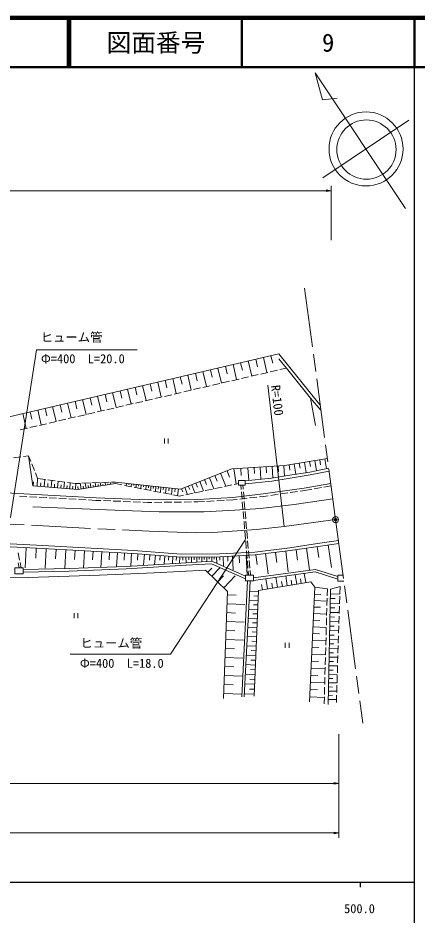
# Model space of a CAD drawing. Units: millimetres at full size, sheet at 1:1000; details may follow other scales. Extents: x 40000 to 680000, y 20000 to 380000.
# Drawn here: x 498670 to 579500, y 198357 to 380000 of the extents above; entities that cross this region are included whole.
import ezdxf
from ezdxf.enums import TextEntityAlignment as Align

# ---------------------------------------------------------------- set-up
doc = ezdxf.new("R2010")
doc.units = ezdxf.units.MM
doc.header["$LTSCALE"] = 1000
doc.header["$PDMODE"] = 32
doc.header["$PDSIZE"] = 500
doc.linetypes.add('CHAIN', pattern=[18.5, 12, -1.5, 3.5, -1.5])
for name, color, linetype, lineweight in [('M-BGD', 7, 'Continuous', 13), ('M-BMK', 2, 'CHAIN', 13), ('M-BMK-SRVR', 3, 'Continuous', 13), ('M-STR-HTXT', 7, 'Continuous', 13), ('M-TTL', 2, 'Continuous', 140), ('M-TTL-BAND', 7, 'Continuous', 25), ('M-TTL-LINE', 7, 'Continuous', 50)]:
    doc.layers.add(name, color=color, linetype=linetype, lineweight=lineweight)
doc.layers.add('M-OTRS', color=6, linetype='Continuous')
doc.layers.add('M-TTL-TXT', color=7, linetype='Continuous')
doc.styles.add('ＭＳ ゴシック', font='')
doc.styles.get('ＭＳ ゴシック').set_extended_font_data('MS Gothic')

# ---------------------------------------------------------------- blocks, each defined once
blk = doc.blocks.new('open_arrow')
at = {"color": 0, "linetype": 'Continuous', "lineweight": -2}
blk.add_lwpolyline([(7.5, 1.25), (0, 0), (7.5, -1.25)], dxfattribs=at)

msp = doc.modelspace()

# ---------------------------------------------------------------- linework, layer by layer
at = {"layer": 'M-BGD'}
for p, q in [((546841, 310904), (547198, 309371)), ((548374, 311260), (549088, 308192)), ((549908, 311618), (550265, 310083)), ((539184, 309121), (539896, 306061)), ((540714, 309478), (541070, 307947)), ((542244, 309834), (542957, 306771)), ((543776, 310190), (544133, 308659)), ((545308, 310547), (546021, 307481)), ((553049, 309110), (551726, 308803)), ((530018, 306988), (530729, 303936)), ((531545, 307343), (531900, 305817)), ((533071, 307699), (533782, 304643)), ((534598, 308054), (534954, 306527)), ((536126, 308410), (536838, 305352)), ((537655, 308766), (538011, 307237)), ((545394, 307335), (543933, 306997)), ((547343, 307787), (545881, 307448)), ((549291, 308239), (547830, 307900)), ((551239, 308690), (549778, 308352)), ((522399, 305215), (522753, 303693)), ((523921, 305569), (524631, 302522)), ((525445, 305924), (525800, 304400)), ((526968, 306278), (527678, 303229)), ((528493, 306633), (528848, 305108)), ((537601, 305529), (536140, 305190)), ((539549, 305980), (538088, 305642)), ((541498, 306432), (540036, 306093)), ((543446, 306884), (541985, 306545)), ((514796, 303445), (515504, 300406)), ((516316, 303799), (516669, 302280)), ((517835, 304153), (518543, 301111)), ((519356, 304507), (519710, 302986)), ((520877, 304861), (521586, 301816)), ((529808, 303722), (528346, 303383)), ((531756, 304174), (530295, 303835)), ((533704, 304625), (532243, 304287)), ((535653, 305077), (534191, 304738)), ((507211, 301680), (507563, 300164)), ((508726, 302033), (509432, 298999)), ((510243, 302386), (510596, 300869)), ((511760, 302739), (512467, 299702)), ((513278, 303092), (513631, 301574)), ((522014, 301916), (520553, 301577)), ((523963, 302367), (522501, 302028)), ((525911, 302819), (524450, 302480)), ((527859, 303271), (526398, 302932)), ((557933, 303034), (558914, 297473)), ((499641, 299918), (500345, 296892)), ((501154, 300270), (501506, 298757)), ((502667, 300622), (503372, 297594)), ((504181, 300975), (504533, 299461)), ((505695, 301327), (506401, 298296)), ((514221, 300109), (512760, 299770)), ((516169, 300561), (514708, 300222)), ((518118, 301012), (516656, 300674)), ((520066, 301464), (518605, 301125)), ((506427, 298302), (504966, 297964)), ((508376, 298754), (506915, 298415)), ((510324, 299206), (508863, 298867)), ((512273, 299657), (510811, 299319)), ((500582, 296947), (499121, 296609)), ((502531, 297399), (501070, 297060)), ((504479, 297851), (503018, 297512)), ((528350, 294855), (528350, 293855)), ((529100, 293855), (529100, 294855)), ((497791, 290903), (499276, 291109)), ((499772, 291177), (500826, 291323)), ((500826, 291323), (501273, 290204)), ((560825, 290712), (561159, 288722)), ((501458, 289740), (502014, 288347)), ((543806, 288832), (543891, 287386)), ((545253, 288917), (545399, 286424)), ((546499, 288990), (546573, 287743)), ((547746, 289063), (547889, 286634)), ((548961, 289135), (549032, 287920)), ((550175, 289206), (550313, 286859)), ((551349, 289275), (551418, 288101)), ((552522, 289344), (552647, 287224)), ((553572, 289495), (553747, 288448)), ((554619, 289671), (554966, 287597)), ((555655, 289845), (555829, 288808)), ((556692, 290019), (557042, 287934)), ((557734, 290194), (557909, 289151)), ((558776, 290368), (559120, 288320)), ((559801, 290540), (559973, 289516)), ((502200, 287882), (502646, 286763)), ((538566, 287361), (539014, 286233)), ((539693, 287809), (540744, 285167)), ((541014, 288334), (541539, 287014)), ((542360, 288747), (542889, 285621)), ((501767, 285282), (501830, 286053)), ((502538, 285220), (502664, 286761)), ((502646, 286763), (504225, 286550)), ((503270, 285160), (503330, 285892)), ((504002, 285100), (504121, 286564)), ((504697, 285043), (504754, 285739)), ((504721, 286483), (506207, 286282)), ((505392, 284987), (505506, 286377)), ((506053, 284933), (506107, 285593)), ((506703, 286215), (508189, 286015)), ((506713, 284879), (506821, 286200)), ((507340, 284827), (507392, 285455)), ((507968, 284776), (508070, 286031)), ((508564, 284728), (508612, 285323)), ((508685, 285948), (510264, 285735)), ((509160, 284679), (509257, 285871)), ((509737, 284632), (509784, 285210)), ((510264, 285735), (511106, 285766)), ((510315, 284585), (510409, 285740)), ((511452, 284640), (511277, 285772)), ((511605, 285785), (513104, 285840)), ((511959, 284718), (511881, 285225)), ((512466, 284796), (512310, 285811)), ((512961, 284873), (512891, 285322)), ((513455, 284949), (513316, 285848)), ((513604, 285859), (515103, 285915)), ((513949, 285025), (513888, 285417)), ((514443, 285101), (514322, 285885)), ((514937, 285178), (514886, 285512)), ((515431, 285254), (515328, 285923)), ((515603, 285933), (517102, 285989)), ((515925, 285330), (515883, 285607)), ((516420, 285406), (516334, 285960)), ((516914, 285483), (516880, 285702)), ((517408, 285559), (517340, 285998)), ((517601, 286007), (518443, 286039)), ((518396, 285711), (519739, 285451)), ((520230, 285355), (521702, 285069)), ((520662, 285789), (520606, 285282)), ((521159, 285734), (521131, 285481)), ((521656, 285680), (521591, 285091)), ((522153, 285625), (522120, 285331)), ((522650, 285571), (522576, 284899)), ((523147, 285516), (523110, 285181)), ((523644, 285462), (523561, 284708)), ((524141, 285407), (524100, 285030)), ((524638, 285353), (524546, 284517)), ((525135, 285298), (525089, 284880)), ((525632, 285244), (525531, 284325)), ((526129, 285189), (526079, 284730)), ((533171, 285215), (533449, 284514)), ((533871, 285494), (534525, 283851)), ((534693, 285820), (535019, 284999)), ((535514, 286147), (536279, 284223)), ((536476, 286530), (536859, 285567)), ((537438, 286912), (538335, 284658)), ((540532, 285122), (541999, 285433)), ((542489, 285536), (543316, 285711)), ((543903, 284527), (543828, 285411)), ((544301, 284561), (544226, 285444)), ((560652, 285011), (562101, 285263)), ((510886, 284552), (510798, 285119)), ((522193, 284974), (523665, 284688)), ((524156, 284593), (525629, 284307)), ((526120, 284211), (527592, 283925)), ((526626, 285135), (526516, 284134)), ((527126, 285080), (527071, 284580)), ((527627, 285025), (527508, 283942)), ((528083, 283830), (529555, 283544)), ((528169, 284966), (528109, 284424)), ((528710, 284906), (528582, 283733)), ((529297, 284842), (529233, 284255)), ((529884, 284778), (529745, 283507)), ((530046, 283448), (531389, 283188)), ((530519, 284708), (530450, 284073)), ((531155, 284638), (531004, 283262)), ((531389, 283188), (532216, 283363)), ((531827, 284680), (532082, 284037)), ((532470, 284936), (533027, 283534)), ((532705, 283466), (534173, 283777)), ((534662, 283880), (536129, 284191)), ((536619, 284294), (538086, 284605)), ((538575, 284708), (540043, 285019)), ((544072, 282534), (543945, 284029)), ((544470, 282568), (544343, 284063)), ((549858, 283329), (551342, 283545)), ((551837, 283617), (553322, 283833)), ((553816, 283905), (555301, 284121)), ((555796, 284193), (556741, 284331)), ((556741, 284331), (558189, 284583)), ((558682, 284668), (560160, 284925)), ((498997, 283176), (500495, 283094)), ((500994, 283067), (502492, 282985)), ((502991, 282957), (504489, 282875)), ((504988, 282848), (506486, 282765)), ((506985, 282738), (508483, 282656)), ((508982, 282628), (510480, 282546)), ((510979, 282519), (512477, 282436)), ((512976, 282409), (514471, 282327)), ((514471, 282327), (515490, 282286)), ((515990, 282266), (517488, 282206)), ((517988, 282186), (519487, 282126)), ((519986, 282106), (521485, 282046)), ((521985, 282026), (523484, 281967)), ((523983, 281947), (525003, 281906)), ((525003, 281906), (525813, 281914)), ((526313, 281919), (527813, 281935)), ((528313, 281940), (529812, 281956)), ((530312, 281961), (531812, 281977)), ((532312, 281982), (533812, 281998)), ((534312, 282003), (535122, 282011)), ((535122, 282011), (536438, 282089)), ((536937, 282119), (538434, 282207)), ((538933, 282237), (540431, 282326)), ((540930, 282355), (542245, 282433)), ((542245, 282433), (543096, 282528)), ((543592, 282583), (545083, 282749)), ((544241, 280542), (544114, 282036)), ((544640, 280575), (544513, 282070)), ((545580, 282804), (547071, 282969)), ((547568, 283025), (548418, 283119)), ((548418, 283119), (549363, 283257)), ((544410, 278549), (544283, 280043)), ((544809, 278583), (544682, 280077)), ((544579, 276556), (544453, 278051)), ((544978, 276590), (544851, 278084)), ((544749, 274563), (544622, 276058)), ((545147, 274597), (545020, 276092)), ((500323, 272734), (500127, 268648)), ((502365, 272636), (502268, 270593)), ((504407, 272527), (504196, 268584)), ((544918, 272570), (544791, 274065)), ((545316, 272604), (545190, 274099)), ((557084, 272638), (557741, 268226)), ((559290, 272967), (559619, 270761)), ((561497, 273290), (562160, 268749)), ((498706, 271668), (499016, 270200)), ((506379, 272421), (506273, 270450)), ((508350, 272315), (508147, 268522)), ((510247, 272214), (510145, 270317)), ((512144, 272112), (511957, 268620)), ((513890, 272019), (513796, 270273)), ((515636, 271925), (515466, 268755)), ((517221, 271840), (517136, 270255)), ((518806, 271755), (518651, 268878)), ((520244, 271678), (520167, 270239)), ((521683, 271601), (521544, 269011)), ((522976, 271507), (522873, 270214)), ((524269, 271404), (524091, 269168)), ((525387, 271315), (525298, 270197)), ((526505, 271226), (526352, 269307)), ((527464, 271149), (527388, 270190)), ((528423, 271073), (528292, 269427)), ((529246, 271007), (529181, 270184)), ((530070, 270942), (529957, 269529)), ((530776, 270885), (530720, 270179)), ((531482, 270829), (531385, 269617)), ((532089, 270814), (532095, 270206)), ((532697, 270819), (532707, 269698)), ((533258, 270824), (533263, 270264)), ((533818, 270829), (533828, 269758)), ((534353, 270834), (534358, 270299)), ((534889, 270839), (534898, 269816)), ((535400, 270843), (535405, 270332)), ((535912, 270848), (535921, 269871)), ((536412, 270853), (536416, 270364)), ((536912, 270857), (536920, 269924)), ((537412, 270862), (537416, 270395)), ((537912, 270866), (537920, 269978)), ((538412, 270871), (538416, 270426)), ((538912, 270875), (538923, 269587)), ((539556, 270882), (539591, 270238)), ((540199, 270917), (540302, 269024)), ((541145, 270968), (541197, 270022)), ((542091, 271019), (542242, 268232)), ((543485, 271095), (543560, 269701)), ((544878, 271170), (545093, 267203)), ((545087, 270577), (544960, 272072)), ((545486, 270611), (545359, 272106)), ((546861, 271290), (547105, 269318)), ((548832, 271534), (549335, 267470)), ((550864, 271785), (551115, 269753)), ((552895, 272036), (553415, 267837)), ((554991, 272326), (555303, 270233)), ((498719, 269669), (498934, 268655)), ((499120, 269711), (499343, 268655)), ((545256, 268585), (545129, 270079)), ((545655, 268618), (545528, 270113)), ((537113, 267778), (537915, 268606)), ((537941, 266976), (539544, 268632)), ((540352, 264641), (542688, 267052)), ((545374, 267203), (545299, 268086)), ((545772, 267237), (545697, 268120)), ((555123, 265367), (554807, 267269)), ((556970, 265675), (556662, 267521)), ((539146, 265809), (540314, 267014)), ((543987, 242539), (545185, 266009)), ((544487, 242513), (545684, 265983)), ((548202, 264215), (548029, 265255)), ((549242, 264388), (548896, 266468)), ((550252, 264556), (550084, 265566)), ((551261, 264724), (550925, 266743)), ((552241, 264887), (552078, 265867)), ((553221, 265050), (552895, 267010)), ((554172, 265209), (554014, 266160)), ((556047, 265521), (555893, 266444)), ((547373, 263855), (545579, 263929)), ((558798, 264748), (561343, 264413)), ((561343, 264413), (561303, 263025)), ((561976, 263401), (563885, 263358)), ((563886, 263400), (563937, 264904)), ((541092, 263174), (542883, 263106)), ((547300, 262061), (545488, 262135)), ((547337, 262958), (546440, 262995)), ((558674, 262050), (561272, 261931)), ((558734, 263348), (560033, 263289)), ((561289, 262525), (561247, 261026)), ((561954, 262456), (562899, 262435)), ((563820, 261401), (563870, 262900)), ((541025, 261383), (544607, 261248)), ((547226, 260249), (545395, 260324)), ((547263, 261155), (546357, 261192)), ((558614, 260728), (559936, 260667)), ((561232, 260526), (561190, 259026)), ((561912, 260577), (562847, 260556)), ((561933, 261512), (563822, 261469)), ((563753, 259402), (563803, 260902)), ((510053, 259503), (510053, 258503)), ((510803, 258503), (510803, 259503)), ((540957, 259584), (542756, 259516)), ((547151, 258419), (545302, 258494)), ((547188, 259334), (546273, 259371)), ((558492, 258061), (559837, 258000)), ((558554, 259406), (561197, 259285)), ((561176, 258527), (561133, 257027)), ((561870, 258719), (562795, 258698)), ((561891, 259643), (563760, 259601)), ((563687, 257403), (563737, 258903)), ((540889, 257784), (544488, 257649)), ((547075, 256570), (545208, 256646)), ((547113, 257494), (546189, 257532)), ((558431, 256716), (561121, 256593)), ((561119, 256528), (561076, 255028)), ((561829, 256880), (562743, 256859)), ((561849, 257794), (563698, 257752)), ((563620, 255405), (563670, 256904)), ((540821, 255977), (542628, 255909)), ((546999, 254702), (545112, 254779)), ((547037, 255636), (546103, 255674)), ((558368, 255347), (559737, 255285)), ((561062, 254528), (561020, 253029)), ((561788, 255060), (562693, 255040)), ((561808, 255965), (563637, 255924)), ((563553, 253406), (563603, 254905)), ((540753, 254169), (544368, 254033)), ((546922, 252816), (545016, 252893)), ((546960, 253759), (546017, 253797)), ((552819, 253469), (552819, 252469)), ((553569, 252469), (553569, 253469)), ((558242, 252586), (559635, 252523)), ((558306, 253979), (561043, 253854)), ((561006, 252529), (560963, 251030)), ((561747, 253260), (562642, 253240)), ((561767, 254155), (563577, 254114)), ((563487, 251407), (563537, 252906)), ((540684, 252353), (542500, 252285)), ((546844, 250910), (544919, 250989)), ((546883, 251863), (545930, 251902)), ((558179, 251194), (560964, 251066)), ((561707, 251479), (562593, 251459)), ((561727, 252365), (563517, 252325)), ((563420, 249408), (563470, 250907)), ((540616, 250537), (544248, 250400)), ((546765, 248985), (544821, 249064)), ((546805, 249947), (545842, 249987)), ((558114, 249777), (559531, 249712)), ((560949, 250530), (560906, 249031)), ((561667, 249717), (562544, 249698)), ((561687, 250594), (563458, 250554)), ((563354, 247409), (563404, 248908)), ((540547, 248713), (542371, 248644)), ((546686, 247040), (544722, 247121)), ((546726, 248013), (545753, 248052)), ((558049, 248359), (560884, 248230)), ((560892, 248531), (560850, 247031)), ((561609, 247107), (563342, 247068)), ((561628, 247974), (562495, 247955)), ((561648, 248841), (563400, 248802)), ((540478, 246889), (544127, 246751)), ((546646, 246058), (545664, 246099)), ((557918, 245475), (560802, 245344)), ((557984, 246917), (559426, 246852)), ((560835, 246532), (560793, 245032)), ((561570, 245392), (563285, 245353)), ((561589, 246250), (562447, 246230)), ((563287, 245410), (563337, 246909)), ((540409, 245056), (542242, 244986)), ((546605, 245076), (544621, 245157)), ((546565, 244084), (545573, 244125)), ((557851, 244008), (559318, 243941)), ((560779, 244532), (560736, 243033)), ((561532, 243695), (563229, 243657)), ((561551, 244543), (562399, 244524)), ((563220, 243411), (563270, 244910)), ((540340, 243223), (544005, 243084)), ((546524, 243092), (544520, 243174)), ((557784, 242541), (560718, 242407)), ((560722, 242533), (560683, 241145)), ((561494, 242016), (563173, 241978)), ((561513, 242855), (562352, 242836)), ((563154, 241408), (563204, 242912))]:
    msp.add_line(p, q, dxfattribs=at)
for points in [[(489706, 318549), (494773, 298785), (551483, 311984), (559890, 301575)], [(551483, 311003), (553049, 309110), (557933, 303034), (560025, 300573)], [(330535, 291783), (335561, 291810), (342829, 291763), (350049, 291576), (357924, 291179), (363790, 290688), (377063, 290128), (387134, 289520), (421221, 287821), (447037, 286402), (479057, 284772), (514494, 282826), (525010, 282406), (535105, 282511), (542203, 282932), (548355, 283615), (556662, 284824), (562015, 285755)], [(500824, 291343), (501665, 285291), (510825, 284543), (518396, 285711)], [(518397, 286037), (531599, 284590), (541998, 288726), (552747, 289357), (561338, 290798)], [(544672, 286243), (550031, 286815), (553282, 287324), (557758, 288051), (561605, 288810)], [(544736, 285647), (550109, 286220), (553376, 286731), (557864, 287460), (561685, 288214)], [(501670, 281017), (518312, 280316), (527284, 280016), (536342, 280016), (542567, 280316), (547762, 280660), (554630, 281475), (562438, 282608)], [(379133, 279866), (384383, 279539), (406637, 278316), (433382, 276949), (467873, 274986), (502434, 273233), (522063, 272182), (531737, 271410), (539519, 271481), (546634, 271866), (553715, 272742), (559358, 273584), (563567, 274199)], [(379095, 279267), (384348, 278940), (406605, 277717), (433349, 276350), (467840, 274387), (502402, 272634), (522023, 271583), (531716, 270810), (539538, 270881), (546687, 271268), (553796, 272148), (559446, 272990), (563654, 273605)], [(499725, 268299), (509031, 268508), (520574, 268952), (532726, 269699), (537960, 269980), (544764, 267005)], [(499736, 267799), (509046, 268008), (520599, 268452), (532754, 269200), (537869, 269474), (544764, 266459)], [(480852, 266816), (500798, 266736), (515205, 267157), (526234, 267660), (536656, 268220), (541120, 263897), (540302, 242224)], [(546364, 266630), (558929, 268333), (563434, 266916)], [(546364, 266125), (558886, 267822), (563447, 266388)], [(564512, 267164), (563427, 267159), (563458, 265943), (564671, 265983)], [(546506, 242644), (547382, 264078), (557956, 265839), (558798, 264748), (557738, 241542)], [(561471, 241016), (561997, 264343), (563937, 264904)]]:
    msp.add_lwpolyline(points, dxfattribs=at)
for points in [[(544679, 285417), (543318, 285407), (543311, 286352), (544672, 286362)], [(499725, 268655), (498042, 268655), (498042, 267422), (499725, 267422)], [(544764, 266009), (546364, 266009), (546364, 267203), (544764, 267203)]]:
    msp.add_lwpolyline(points, close=True, dxfattribs=at)
at = {"layer": 'M-BMK'}
for p, q in [((556706, 325288), (563000, 278420)), ((563000, 278420), (568537, 237193))]:
    msp.add_line(p, q, dxfattribs=at)
msp.add_lwpolyline([(332409, 285736), (345594, 285620), (353797, 285339), (364368, 284593), (464444, 279154), (525266, 276053), (534695, 275737), (538130, 275842), (546963, 276403), (552571, 276999), (563000, 278420)], dxfattribs=at)
at = {"layer": 'M-BMK-SRVR'}
for p, q in [((577192, 341398), (558833, 368858)), ((558833, 368858), (560317, 363389)), ((560317, 363389), (563295, 363760)), ((560402, 347617), (577862, 359289))]:
    msp.add_line(p, q, dxfattribs=at)
for centre, radius in [((569167, 353477), 7501), ((569247, 353341), 6000), ((563000, 278420), 600)]:
    msp.add_circle(centre, radius, dxfattribs=at)
msp.add_point((563000, 278420), dxfattribs=at)
at = {"layer": 'M-OTRS'}
msp.add_point((563000, 278420), dxfattribs=at)
at = {"layer": 'M-STR-HTXT'}
for p, q in [((562101, 335000), (562101, 346000)), ((65677, 345000), (562101, 345000)), ((502459, 312817), (497185, 278851)), ((522783, 312817), (502459, 312817)), ((552571, 276999), (549276, 305662)), ((529583, 251150), (544763, 274396)), ((509258, 251150), (529583, 251150)), ((563654, 235000), (563654, 214000)), ((384383, 225000), (563654, 225000)), ((384383, 215000), (563654, 215000))]:
    msp.add_line(p, q, dxfattribs=at)
at = {"layer": 'M-TTL'}
msp.add_line((680000, 380000), (40000, 380000), dxfattribs=at)
at = {"layer": 'M-TTL-BAND'}
for p, q in [((579000, 20000), (579000, 370000)), ((40000, 205000), (579000, 205000)), ((568000, 205000), (568000, 204000))]:
    msp.add_line(p, q, dxfattribs=at)
at = {"layer": 'M-TTL-LINE'}
for p, q in [((508747, 380000), (508747, 370000)), ((509247, 380000), (509247, 370000)), ((543997, 380000), (543997, 370000)), ((579000, 380000), (579000, 370000)), ((40000, 370000), (680000, 370000))]:
    msp.add_line(p, q, dxfattribs=at)

# ---------------------------------------------------------------- block references
at = {"layer": 'M-STR-HTXT', "xscale": 133, "yscale": 133, "rotation": 180}
for p in [(562101, 345000), (563654, 225000), (563654, 215000)]:
    msp.add_blockref('open_arrow', p, dxfattribs=at)

# ---------------------------------------------------------------- texts
at = {"layer": 'M-STR-HTXT', "style": 'ＭＳ ゴシック'}
for p in [(509531, 313883), (517566, 251963)]:
    msp.add_text('ヒューム管', height=1833, dxfattribs=at).set_placement(p, align=Align.BOTTOM_CENTER)
for s, p in [('Φ=400\u3000L=20.0', (503328, 309535)), ('Φ=400\u3000L=18.0', (511213, 247868))]:
    msp.add_text(s, height=1833, dxfattribs=at).set_placement(p, align=Align.BOTTOM_LEFT)
msp.add_text('R=100', height=1833, rotation=276.558, dxfattribs=at).set_placement((551194, 302578), align=Align.MIDDLE_CENTER)
at = {"layer": 'M-TTL-BAND', "style": 'ＭＳ ゴシック'}
msp.add_text('500.0', height=1833, dxfattribs=at).set_placement((567844, 198195), align=Align.BOTTOM_CENTER)
at = {"layer": 'M-TTL-TXT', "style": 'ＭＳ ゴシック'}
for s, p in [('図面番号', (526622, 375000)), ('9', (561497, 375000))]:
    msp.add_text(s, height=3666, dxfattribs=at).set_placement(p, align=Align.MIDDLE_CENTER)

doc.saveas('drawing.dxf')
